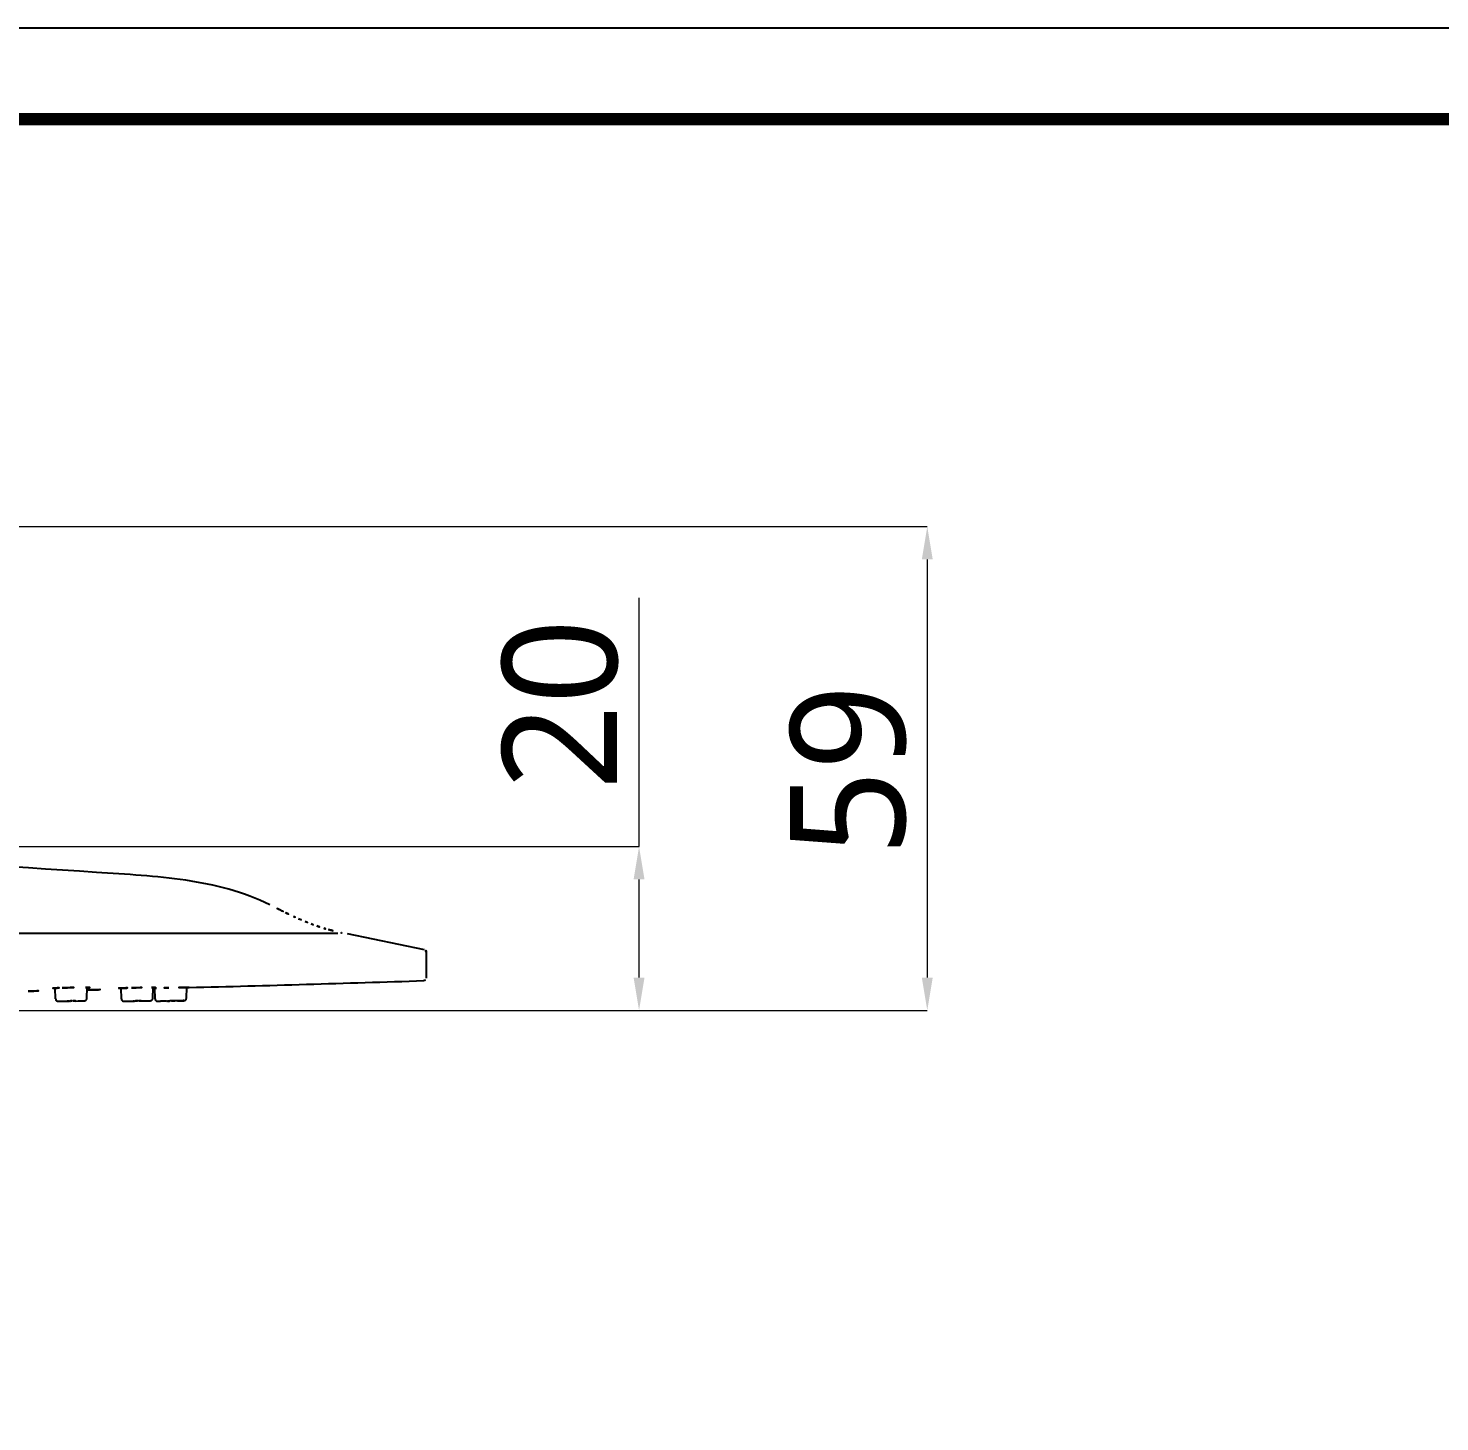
# Model space of a CAD drawing. Extents: x 16296660632 to 16296676033, y -37409619871 to -37409617369.
# Drawn here: x 16296675640.1 to 16296675812.2, y -37409617539.1 to -37409617369.3 of the extents above; entities that cross this region are included whole.
import ezdxf

# ---------------------------------------------------------------- set-up
doc = ezdxf.new("R2010")
doc.units = 0
doc.header["$LTSCALE"] = 10
doc.header["$MEASUREMENT"] = 0
doc.header["$PDMODE"] = 3
doc.header["$PDSIZE"] = -10
doc.layers.get('0').update_dxf_attribs({"linetype": 'CONTINUOUS'})
doc.layers.get('DEFPOINTS').update_dxf_attribs({"linetype": 'CONTINUOUS'})
doc.styles.add('Daelim Dimension', font='')
doc.styles.get('Daelim Dimension').set_extended_font_data('NanumGothic')
doc.dimstyles.new('DEFAULT', dxfattribs={"dimscale": 2, "dimtxt": 2, "dimasz": 2, "dimexe": 0, "dimexo": 2, "dimgap": 1, "dimtad": 1, "dimdec": 1, "dimzin": 9, "dimdsep": 46, "dimtxsty": 'Daelim Dimension', "dimcen": 0.5, "dimclrd": 252, "dimclre": 252, "dimclrt": 3, "dimadec": 1, "dimazin": 0, "dimtfac": 1, "dimtdec": 1, "dimtix": 1, "dimtmove": 0, "dimatfit": 3, "dimfxl": 1, "dimtolj": 1, "dimtzin": 1, "dimlwd": 9, "dimlwe": 9, "dimarcsym": 0})

# ---------------------------------------------------------------- blocks, each defined once
blk = doc.blocks.new('*D1')
at = {"color": 5, "lineweight": 9, "transparency": 16777216}
for p, q in [((16296675579.04278, -37409617430.044456), (16296675749.72908, -37409617430.044456)), ((16296675749.72908, -37409617434.044456), (16296675749.72908, -37409617485.012138)), ((16296675567.878839, -37409617489.012138), (16296675749.72908, -37409617489.012138))]:
    blk.add_line(p, q, dxfattribs=at)
at = {"color": 5, "transparency": 16777216}
for points in [[(16296675749.06241, -37409617434.044456), (16296675750.395741, -37409617434.044456), (16296675749.72908, -37409617430.044456)], [(16296675749.06241, -37409617485.012138), (16296675750.395741, -37409617485.012138), (16296675749.72908, -37409617489.012138)]]:
    blk.add_solid(points, dxfattribs=at)
at = {"layer": 'DEFPOINTS', "color": 0, "transparency": 16777216}
for p in [(16296675575.04278, -37409617430.044456), (16296675563.878839, -37409617489.012138), (16296675749.72908, -37409617489.012138)]:
    blk.add_point(p, dxfattribs=at)
at = {"color": 7, "transparency": 16777216, "insert": (16296675740.1082, -37409617459.737473), "char_height": 14, "attachment_point": 5, "rotation": 90, "style": 'Daelim Dimension'}
blk.add_mtext('\\A1;59', dxfattribs=at)
blk = doc.blocks.new('*D2')
at = {"color": 5, "lineweight": 9, "transparency": 16777216}
for p, q in [((16296675714.59089, -37409617469.04446), (16296675714.59089, -37409617438.74547)), ((16296675587.64277, -37409617469.04446), (16296675714.59089, -37409617469.04446)), ((16296675714.59089, -37409617485.01376), (16296675714.59089, -37409617473.04446)), ((16296675568.13936, -37409617489.01376), (16296675714.59089, -37409617489.01376))]:
    blk.add_line(p, q, dxfattribs=at)
at = {"color": 5, "transparency": 16777216}
for points in [[(16296675713.92423, -37409617473.04446), (16296675715.25756, -37409617473.04446), (16296675714.59089, -37409617469.04446)], [(16296675713.92423, -37409617485.01376), (16296675715.25756, -37409617485.01376), (16296675714.59089, -37409617489.01376)]]:
    blk.add_solid(points, dxfattribs=at)
at = {"layer": 'DEFPOINTS', "color": 0, "transparency": 16777216}
for p in [(16296675583.64277, -37409617469.04446), (16296675564.13936, -37409617489.01376), (16296675714.59089, -37409617489.01376)]:
    blk.add_point(p, dxfattribs=at)
at = {"color": 7, "transparency": 16777216, "insert": (16296675705.00006, -37409617451.71113), "char_height": 14, "attachment_point": 5, "rotation": 90, "style": 'Daelim Dimension'}
blk.add_mtext('\\A1;20', dxfattribs=at)

msp = doc.modelspace()

# ---------------------------------------------------------------- linework, layer by layer
at = {"color": 7, "linetype": 'Continuous'}
for p, q in [((16296675677.86886, -37409617479.627632), (16296675449.416691, -37409617479.627632)), ((16296675679.003469, -37409617479.633827), (16296675688.403469, -37409617481.575668)), ((16296675688.642771, -37409617481.869469), (16296675688.642771, -37409617485.084846)), ((16296675643.4685, -37409617487.608772), (16296675643.42284, -37409617486.301048)), ((16296675647.281771, -37409617487.539398), (16296675647.32803, -37409617486.214447)), ((16296675651.49342, -37409617487.611862), (16296675651.447809, -37409617486.30584)), ((16296675655.30669, -37409617487.536293), (16296675655.352739, -37409617486.217484)), ((16296675655.595539, -37409617487.613823), (16296675655.54994, -37409617486.308273)), ((16296675659.4088, -37409617487.534317), (16296675659.454599, -37409617486.222778)), ((16296675643.7948, -37409617487.901588), (16296675643.81509, -37409617487.902168)), ((16296675643.8078, -37409617487.902), (16296675643.829741, -37409617487.902496)), ((16296675643.821751, -37409617487.902351), (16296675643.845751, -37409617487.902786)), ((16296675643.83655, -37409617487.902649), (16296675643.86949, -37409617487.903107)), ((16296675643.86327, -37409617487.903053), (16296675643.903049, -37409617487.903419)), ((16296675643.903049, -37409617487.903419), (16296675643.949409, -37409617487.903633)), ((16296675643.949409, -37409617487.903633), (16296675644.03178, -37409617487.903618)), ((16296675644.03178, -37409617487.903618), (16296675644.152889, -37409617487.903023)), ((16296675644.152889, -37409617487.903023), (16296675644.44421, -37409617487.900063)), ((16296675644.44421, -37409617487.900063), (16296675644.940069, -37409617487.892342)), ((16296675644.88361, -37409617487.873703), (16296675644.878099, -37409617487.874748)), ((16296675645.273529, -37409617487.872261), (16296675645.322359, -37409617487.8713)), ((16296675645.475109, -37409617487.855782), (16296675645.426161, -37409617487.856743)), ((16296675645.865561, -37409617487.854332), (16296675645.871111, -37409617487.853287)), ((16296675645.934071, -37409617487.870399), (16296675646.21726, -37409617487.862587)), ((16296675646.21726, -37409617487.862587), (16296675646.51306, -37409617487.853317)), ((16296675646.51306, -37409617487.853317), (16296675646.69784, -37409617487.846603)), ((16296675646.69784, -37409617487.846603), (16296675646.80661, -37409617487.842033)), ((16296675646.80661, -37409617487.842033), (16296675646.865511, -37409617487.839233)), ((16296675646.865511, -37409617487.839233), (16296675646.914181, -37409617487.836601)), ((16296675647.27903, -37409617487.568611), (16296675647.28149, -37409617487.539368)), ((16296675651.804359, -37409617487.903061), (16296675651.815479, -37409617487.903267)), ((16296675651.814381, -37409617487.903282), (16296675651.826571, -37409617487.903427)), ((16296675651.825199, -37409617487.903442), (16296675651.85051, -37409617487.903633)), ((16296675651.838751, -37409617487.903549), (16296675651.86725, -37409617487.903664)), ((16296675651.865009, -37409617487.903664), (16296675651.901939, -37409617487.90361)), ((16296675651.901939, -37409617487.90361), (16296675651.966789, -37409617487.903214)), ((16296675651.966789, -37409617487.903214), (16296675652.078951, -37409617487.902023)), ((16296675652.078951, -37409617487.902023), (16296675652.34696, -37409617487.89798)), ((16296675652.34696, -37409617487.89798), (16296675652.942381, -37409617487.886398)), ((16296675653.552589, -37409617487.856743), (16296675653.44161, -37409617487.8592)), ((16296675653.865351, -37409617487.86451), (16296675654.48377, -37409617487.847168)), ((16296675654.48377, -37409617487.847168), (16296675654.742491, -37409617487.838707)), ((16296675654.742491, -37409617487.838707), (16296675654.866489, -37409617487.834084)), ((16296675654.866489, -37409617487.834084), (16296675654.93548, -37409617487.831123)), ((16296675654.93548, -37409617487.831123), (16296675654.970949, -37409617487.829376)), ((16296675655.30368, -37409617487.567093), (16296675655.3064, -37409617487.535942)), ((16296675655.907181, -37409617487.903671), (16296675655.918249, -37409617487.903618)), ((16296675655.917, -37409617487.903618), (16296675655.936001, -37409617487.903412)), ((16296675655.93067, -37409617487.903488), (16296675655.983891, -37409617487.902679)), ((16296675655.98081, -37409617487.902733), (16296675656.250891, -37409617487.897346)), ((16296675656.921, -37409617487.882011), (16296675656.25342, -37409617487.897293)), ((16296675657.009501, -37409617487.876053), (16296675657.005079, -37409617487.876343)), ((16296675657.172529, -37409617487.873154), (16296675657.253019, -37409617487.8713)), ((16296675657.637699, -37409617487.85939), (16296675657.39699, -37409617487.865341)), ((16296675657.749531, -37409617487.856743), (16296675657.637699, -37409617487.85939)), ((16296675658.339041, -37409617487.846512), (16296675657.74831, -37409617487.861717)), ((16296675657.830629, -37409617487.854881), (16296675657.749531, -37409617487.856743)), ((16296675657.993629, -37409617487.851982), (16296675657.998079, -37409617487.8517)), ((16296675658.46414, -37409617487.843193), (16296675658.339041, -37409617487.846512)), ((16296675658.339979, -37409617487.846489), (16296675659.00201, -37409617487.828033)), ((16296675658.512991, -37409617487.841881), (16296675658.46414, -37409617487.843193)), ((16296675658.71596, -37409617487.836342), (16296675658.512991, -37409617487.841881)), ((16296675659.00201, -37409617487.828033), (16296675659.07967, -37409617487.825447)), ((16296675659.07967, -37409617487.825447), (16296675659.103609, -37409617487.824532)), ((16296675659.103609, -37409617487.824532), (16296675659.11525, -37409617487.824013)), ((16296675659.404499, -37409617487.573517), (16296675659.408489, -37409617487.534172))]:
    msp.add_line(p, q, dxfattribs=at)
at = {"ltscale": 0.5}
msp.add_lwpolyline([(16296675381.837231, -37409617846.30687), (16296676032.837231, -37409617846.30687), (16296676032.837231, -37409617369.30687), (16296675381.837231, -37409617369.30687)], close=True, dxfattribs=at)
at = {"color": 5, "linetype": 'ByBlock', "lineweight": 200, "const_width": 1.5}
msp.add_lwpolyline([(16296675392.30542, -37409617825.882156), (16296676022.30542, -37409617825.882156), (16296676022.30542, -37409617380.382156), (16296675392.30542, -37409617380.382156)], close=True, dxfattribs=at)
at = {"color": 7, "linetype": 'Continuous'}
for points in [[(16296675643.468731, -37409617487.608719), (16296675643.469561, -37409617487.62281), (16296675643.473141, -37409617487.650383), (16296675643.47938, -37409617487.678101), (16296675643.488449, -37409617487.705727), (16296675643.500549, -37409617487.733017), (16296675643.51576, -37409617487.759689), (16296675643.534031, -37409617487.785309), (16296675643.55533, -37409617487.809387), (16296675643.5797, -37409617487.831459), (16296675643.607269, -37409617487.851311), (16296675643.636909, -37409617487.868011), (16296675643.668739, -37409617487.881508), (16296675643.698509, -37409617487.89045), (16296675643.72216, -37409617487.895317), (16296675643.741249, -37409617487.898003), (16296675643.755079, -37409617487.899361), (16296675643.76656, -37409617487.9002), (16296675643.777941, -37409617487.900841), (16296675643.78937, -37409617487.901337)], [(16296675643.47031, -37409617487.628593), (16296675643.470699, -37409617487.633629), (16296675643.475491, -37409617487.662193), (16296675643.48317, -37409617487.69075), (16296675643.493931, -37409617487.719048), (16296675643.507931, -37409617487.746803), (16296675643.525181, -37409617487.773659), (16296675643.5457, -37409617487.799217), (16296675643.56958, -37409617487.822983), (16296675643.596781, -37409617487.844383), (16296675643.627951, -37409617487.863487), (16296675643.65999, -37409617487.878311), (16296675643.69087, -37409617487.888542), (16296675643.717489, -37409617487.894577), (16296675643.735319, -37409617487.897346), (16296675643.74881, -37409617487.898857), (16296675643.760571, -37409617487.899849), (16296675643.771391, -37409617487.900543), (16296675643.782789, -37409617487.901123), (16296675643.801741, -37409617487.901787)], [(16296675646.914181, -37409617487.836601), (16296675646.934971, -37409617487.835342), (16296675646.953621, -37409617487.834099), (16296675646.9702, -37409617487.832863), (16296675646.98547, -37409617487.831558), (16296675646.999451, -37409617487.830147), (16296675647.01516, -37409617487.828194), (16296675647.03587, -37409617487.824707), (16296675647.06222, -37409617487.818413), (16296675647.097811, -37409617487.80587), (16296675647.136, -37409617487.786346), (16296675647.17045, -37409617487.762238), (16296675647.200979, -37409617487.733788), (16296675647.226009, -37409617487.703018), (16296675647.246201, -37409617487.670464), (16296675647.26166, -37409617487.636803), (16296675647.27248, -37409617487.602669), (16296675647.27903, -37409617487.568611)], [(16296675651.493679, -37409617487.612137), (16296675651.495649, -37409617487.637451), (16296675651.499689, -37409617487.662193), (16296675651.50588, -37409617487.686974), (16296675651.51437, -37409617487.711632), (16296675651.525299, -37409617487.736053), (16296675651.538731, -37409617487.759949), (16296675651.554609, -37409617487.783051), (16296675651.572969, -37409617487.805069), (16296675651.59384, -37409617487.825638), (16296675651.61726, -37409617487.844452), (16296675651.643259, -37409617487.861343), (16296675651.67127, -37409617487.875717), (16296675651.702089, -37409617487.887573), (16296675651.731199, -37409617487.895348)], [(16296675651.493719, -37409617487.612198), (16296675651.494289, -37409617487.622963), (16296675651.497231, -37409617487.648598), (16296675651.50247, -37409617487.674408), (16296675651.51013, -37409617487.70018), (16296675651.52035, -37409617487.725754), (16296675651.533291, -37409617487.750893), (16296675651.54891, -37409617487.775307), (16296675651.567209, -37409617487.798653), (16296675651.58823, -37409617487.820557), (16296675651.61198, -37409617487.840591), (16296675651.63838, -37409617487.858498), (16296675651.667891, -37409617487.874229), (16296675651.698389, -37409617487.886414), (16296675651.72958, -37409617487.89505), (16296675651.756519, -37409617487.89975)], [(16296675651.754709, -37409617487.89946), (16296675651.77339, -37409617487.901489), (16296675651.785749, -37409617487.902313), (16296675651.79554, -37409617487.902748), (16296675651.80542, -37409617487.903053)], [(16296675654.970949, -37409617487.829376), (16296675654.98575, -37409617487.82856), (16296675654.998911, -37409617487.827751), (16296675655.010401, -37409617487.826973), (16296675655.021681, -37409617487.826057), (16296675655.033079, -37409617487.824944), (16296675655.04859, -37409617487.822922), (16296675655.074471, -37409617487.817947), (16296675655.105909, -37409617487.808746), (16296675655.13994, -37409617487.794319), (16296675655.173969, -37409617487.774483), (16296675655.204109, -37409617487.751373), (16296675655.230789, -37409617487.724892), (16296675655.253599, -37409617487.695686), (16296675655.272381, -37409617487.664597), (16296675655.2869, -37409617487.632469), (16296675655.297239, -37409617487.599792), (16296675655.30368, -37409617487.567093)], [(16296675655.59581, -37409617487.613907), (16296675655.59724, -37409617487.634483), (16296675655.601509, -37409617487.662491), (16296675655.608509, -37409617487.690422), (16296675655.618389, -37409617487.718109), (16296675655.63147, -37409617487.745567), (16296675655.647711, -37409617487.772247), (16296675655.666929, -37409617487.797562), (16296675655.689329, -37409617487.821297), (16296675655.71524, -37409617487.84314), (16296675655.74419, -37409617487.862358), (16296675655.77644, -37409617487.878769), (16296675655.808969, -37409617487.890717), (16296675655.84012, -37409617487.898308), (16296675655.86578, -37409617487.902023), (16296675655.88056, -37409617487.903152), (16296675655.889601, -37409617487.903519)], [(16296675655.59697, -37409617487.631897), (16296675655.600929, -37409617487.659569), (16296675655.607519, -37409617487.687103), (16296675655.616871, -37409617487.714363), (16296675655.629271, -37409617487.741417), (16296675655.644739, -37409617487.767776), (16296675655.663099, -37409617487.792923), (16296675655.684589, -37409617487.816681), (16296675655.70957, -37409617487.83876), (16296675655.73781, -37409617487.858513), (16296675655.769779, -37409617487.875748), (16296675655.80257, -37409617487.888687), (16296675655.8347, -37409617487.897217), (16296675655.861679, -37409617487.90155), (16296675655.87801, -37409617487.902992), (16296675655.888321, -37409617487.903473), (16296675655.89456, -37409617487.903603)], [(16296675655.89546, -37409617487.903633), (16296675655.899481, -37409617487.903671), (16296675655.903799, -37409617487.903687), (16296675655.90815, -37409617487.903679)], [(16296675659.11525, -37409617487.824013), (16296675659.120159, -37409617487.823753), (16296675659.126051, -37409617487.82338), (16296675659.13394, -37409617487.822762), (16296675659.14599, -37409617487.821457), (16296675659.16621, -37409617487.818199), (16296675659.190941, -37409617487.812279), (16296675659.217251, -37409617487.803436), (16296675659.244761, -37409617487.791077), (16296675659.271999, -37409617487.775337), (16296675659.298361, -37409617487.756157), (16296675659.32271, -37409617487.733994), (16296675659.34503, -37409617487.708458), (16296675659.36499, -37409617487.679543), (16296675659.382071, -37409617487.647278), (16296675659.395571, -37409617487.611488), (16296675659.404499, -37409617487.573517)]]:
    msp.add_lwpolyline(points, dxfattribs=at)
msp.add_circle((16296675563.642771, -37409617647.935753), 125, dxfattribs=at)
for centre, radius, start, end in [((16296675563.6471, -37409618722.493187), 1253.177083, 86.120667918, 89.154011207), ((16296675713.34627, -37409617390.557602), 96.12731, 243.86757404, 244.1907429), ((16296675698.344139, -37409617421.65033), 61.60456, 244.16161198, 245.14848721), ((16296675690.98064, -37409617437.507233), 44.121365, 245.1712707, 246.0596475), ((16296675687.30794, -37409617445.796242), 35.05514, 246.04840733, 247.48333203), ((16296675684.885111, -37409617451.632523), 28.735945, 247.48968689, 249.02498275), ((16296675683.40691, -37409617455.487122), 24.607626, 249.02605759, 250.77629864), ((16296675682.326719, -37409617458.593788), 21.318528, 250.76856214, 253.16796646), ((16296675681.670521, -37409617460.743538), 19.070864, 253.18473515, 254.96139175), ((16296675681.099899, -37409617462.927353), 16.813794, 254.90826372, 259.87863263), ((16296675678.092779, -37409617479.774879), 0.3, 29.97981536, 79.94622456), ((16296675688.342779, -37409617481.869469), 0.3, 0, 78.32814091), ((16296675563.642771, -37409613704.941101), 3782.5, 271.456021634, 271.889405068), ((16296675688.342779, -37409617485.084846), 0.3, 271.88940507, 0), ((16296675563.642771, -37409613704.941101), 3782.5, 271.15859012, 271.208758394), ((16296675563.642771, -37409613704.941101), 3782.5, 271.26756722, 271.33019994), ((16296675654.31971, -37409617426.339417), 59.987452, 270.97725572, 271.17520664), ((16296675656.402981, -37409617518.096153), 31.799042, 91.77591555, 91.90898496), ((16296675658.551611, -37409617587.771103), 101.507117, 91.56993543, 91.76934819), ((16296675669.63666, -37409617986.723717), 500.613706, 91.41601475, 91.58720761), ((16296675674.712191, -37409618179.354103), 693.310763, 91.277737757, 91.441928622), ((16296675644.751369, -37409617461.319542), 26.557858, 270.65221274, 271.12655914), ((16296675646.151291, -37409617523.744057), 35.894644, 91.15760677, 91.72528778), ((16296675645.99441, -37409617514.228302), 26.377636, 90.64915302, 91.1280888), ((16296675652.392891, -37409617448.278954), 39.601535, 270.98610633, 271.2340063), ((16296675654.395571, -37409617526.957603), 39.10994, 90.98304687, 91.23509887), ((16296675656.772631, -37409617416.064339), 71.798304, 271.55102459, 271.78368449)]:
    msp.add_arc(centre, radius, start, end, dxfattribs=at)
for points, knots in [([(16296675669.581301, -37409617476.15284), (16296675667.984221, -37409617475.361053), (16296675664.60881, -37409617474.11351), (16296675659.30949, -37409617473.067123), (16296675653.896219, -37409617472.52964), (16296675650.257521, -37409617472.311287), (16296675648.43256, -37409617472.187531)], [0, 0, 0, 0, 0.2469444685, 0.4949914016, 0.7466028115, 1, 1, 1, 1]), ([(16296675643.42119, -37409617486.319107), (16296675643.377991, -37409617486.319107), (16296675643.306129, -37409617486.317123), (16296675643.20417, -37409617486.321426), (16296675643.16194, -37409617486.310043), (16296675643.12129, -37409617486.318031), (16296675643.12142, -37409617486.311577)], [0, 0, 0, 0, 0.4318490254, 0.7455784946, 0.9355145224, 1, 1, 1, 1]), ([(16296675643.12142, -37409617486.311577), (16296675643.12155, -37409617486.304977), (16296675643.161869, -37409617486.311523), (16296675643.205271, -37409617486.298058), (16296675643.30715, -37409617486.29792), (16296675643.433331, -37409617486.289757), (16296675643.59746, -37409617486.284111), (16296675643.871719, -37409617486.273956), (16296675644.09227, -37409617486.26738), (16296675644.247669, -37409617486.262901)], [0, 0, 0, 0, 0.017589285, 0.068732027, 0.1527508031, 0.2683935735, 0.4136658245, 0.5863967692, 1, 1, 1, 1]), ([(16296675644.247669, -37409617486.262901), (16296675644.496019, -37409617486.255737), (16296675645.455099, -37409617486.231354), (16296675646.41437, -37409617486.211769), (16296675647.125311, -37409617486.207367)], [0, 0, 0, 0, 0.2589601485, 1, 1, 1, 1]), ([(16296675647.125311, -37409617486.207367), (16296675647.19664, -37409617486.206932), (16296675647.320169, -37409617486.206734), (16296675647.46443, -37409617486.206497), (16296675647.547371, -37409617486.208946), (16296675647.59095, -37409617486.208618), (16296675647.60943, -37409617486.213028), (16296675647.62648, -37409617486.211411), (16296675647.626431, -37409617486.214218)], [0, 0, 0, 0, 0.4266398728, 0.7420653794, 0.8541119687, 0.9346012402, 0.9832285517, 1, 1, 1, 1]), ([(16296675651.44747, -37409617486.317886), (16296675651.404051, -37409617486.318336), (16296675651.332029, -37409617486.316803), (16296675651.229031, -37409617486.323799), (16296675651.187611, -37409617486.311531), (16296675651.14588, -37409617486.322762), (16296675651.14625, -37409617486.31636)], [0, 0, 0, 0, 0.4323352389, 0.7461227849, 0.9361597892, 1, 1, 1, 1]), ([(16296675651.14625, -37409617486.31636), (16296675651.146391, -37409617486.313972), (16296675651.160761, -37409617486.316223), (16296675651.17676, -37409617486.311317), (16296675651.21389, -37409617486.311073), (16296675651.284889, -37409617486.306358), (16296675651.40873, -37409617486.302147), (16296675651.59132, -37409617486.295197), (16296675651.81917, -37409617486.287949), (16296675652.19445, -37409617486.276558), (16296675652.493389, -37409617486.268387), (16296675652.702669, -37409617486.262901)], [0, 0, 0, 0, 0.0046113878, 0.0180257224, 0.0402057235, 0.0710747554, 0.1580617427, 0.2766519695, 0.4240590333, 0.5967599389, 1, 1, 1, 1]), ([(16296675652.702669, -37409617486.262901), (16296675652.924959, -37409617486.257057), (16296675653.74078, -37409617486.23687), (16296675654.556669, -37409617486.218826), (16296675655.150311, -37409617486.210403)], [0, 0, 0, 0, 0.2724816107, 1, 1, 1, 1]), ([(16296675655.150311, -37409617486.210403), (16296675655.221649, -37409617486.209389), (16296675655.3451, -37409617486.208183), (16296675655.48946, -37409617486.205963), (16296675655.572109, -37409617486.207413), (16296675655.615999, -37409617486.205437), (16296675655.633801, -37409617486.210297), (16296675655.651369, -37409617486.206718), (16296675655.65122, -37409617486.209442)], [0, 0, 0, 0, 0.4271571292, 0.7426449754, 0.8546309118, 0.9351095937, 0.983662651, 1, 1, 1, 1]), ([(16296675659.252609, -37409617486.215721), (16296675659.323931, -37409617486.214188), (16296675659.447241, -37409617486.212067), (16296675659.591801, -37409617486.207863), (16296675659.67403, -37409617486.208351), (16296675659.718491, -37409617486.204659), (16296675659.735189, -37409617486.210083), (16296675659.75374, -37409617486.204369), (16296675659.753241, -37409617486.207001)], [0, 0, 0, 0, 0.4274378135, 0.7429287388, 0.8549087188, 0.9354064353, 0.9839172829, 1, 1, 1, 1]), ([(16296675644.878099, -37409617487.874748), (16296675644.87834, -37409617487.878639), (16296675644.902479, -37409617487.871788), (16296675644.928209, -37409617487.879173), (16296675644.987459, -37409617487.875099), (16296675645.029131, -37409617487.875954), (16296675645.053659, -37409617487.875679)], [0, 0, 0, 0, 0.0666488798, 0.263316469, 0.5810093345, 1, 1, 1, 1]), ([(16296675645.07061, -37409617487.865677), (16296675645.047649, -37409617487.866402), (16296675644.985331, -37409617487.868858), (16296675644.922819, -37409617487.869621), (16296675644.88361, -37409617487.873703)], [0, 0, 0, 0, 0.3681993398, 1, 1, 1, 1]), ([(16296675645.678181, -37409617487.862358), (16296675645.70118, -37409617487.861641), (16296675645.76362, -37409617487.859177), (16296675645.82626, -37409617487.858414), (16296675645.865561, -37409617487.854332)], [0, 0, 0, 0, 0.3680230971, 1, 1, 1, 1]), ([(16296675645.871111, -37409617487.853287), (16296675645.871149, -37409617487.849411), (16296675645.84642, -37409617487.856239), (16296675645.82132, -37409617487.848846), (16296675645.7617, -37409617487.852943), (16296675645.72011, -37409617487.852089), (16296675645.69556, -37409617487.852364)], [0, 0, 0, 0, 0.066264142, 0.2628133427, 0.580651341, 1, 1, 1, 1]), ([(16296675652.967039, -37409617487.872398), (16296675652.95113, -37409617487.872993), (16296675652.93808, -37409617487.880653), (16296675652.902691, -37409617487.870338), (16296675652.902981, -37409617487.875793)], [0, 0, 0, 0, 0.7445491217, 1, 1, 1, 1]), ([(16296675652.902981, -37409617487.875793), (16296675652.903179, -37409617487.879593), (16296675652.926809, -37409617487.871758), (16296675652.95174, -37409617487.87925), (16296675653.00968, -37409617487.874352), (16296675653.05039, -37409617487.875031), (16296675653.0744, -37409617487.874634)], [0, 0, 0, 0, 0.0663863354, 0.2622395916, 0.5797337928, 1, 1, 1, 1]), ([(16296675653.44161, -37409617487.8592), (16296675653.39451, -37409617487.860291), (16296675653.236309, -37409617487.864166), (16296675653.0781, -37409617487.86824), (16296675652.967039, -37409617487.872398)], [0, 0, 0, 0, 0.297713344, 1, 1, 1, 1]), ([(16296675653.896, -37409617487.852226), (16296675653.896061, -37409617487.848457), (16296675653.871849, -37409617487.856277), (16296675653.84753, -37409617487.848778), (16296675653.78923, -37409617487.853683), (16296675653.74861, -37409617487.852997), (16296675653.724581, -37409617487.853409)], [0, 0, 0, 0, 0.0661422649, 0.2619206384, 0.5795061503, 1, 1, 1, 1]), ([(16296675653.83177, -37409617487.855637), (16296675653.84771, -37409617487.855049), (16296675653.861349, -37409617487.847351), (16296675653.89591, -37409617487.857727), (16296675653.896, -37409617487.852226)], [0, 0, 0, 0, 0.7440184638, 1, 1, 1, 1]), ([(16296675657.005079, -37409617487.876343), (16296675657.00568, -37409617487.879967), (16296675657.02779, -37409617487.871208), (16296675657.05303, -37409617487.878799), (16296675657.10914, -37409617487.873154), (16296675657.149071, -37409617487.87368), (16296675657.172529, -37409617487.873154)], [0, 0, 0, 0, 0.0660412482, 0.2621372301, 0.5797356842, 1, 1, 1, 1]), ([(16296675657.39699, -37409617487.865341), (16296675657.349871, -37409617487.866539), (16296675657.220711, -37409617487.87014), (16296675657.091499, -37409617487.872437), (16296675657.009501, -37409617487.876053)], [0, 0, 0, 0, 0.3648040428, 1, 1, 1, 1]), ([(16296675657.605619, -37409617487.862701), (16296675657.65279, -37409617487.861504), (16296675657.78212, -37409617487.857903), (16296675657.91151, -37409617487.855598), (16296675657.993629, -37409617487.851982)], [0, 0, 0, 0, 0.3646662491, 1, 1, 1, 1]), ([(16296675657.998079, -37409617487.8517), (16296675657.997721, -37409617487.84803), (16296675657.97504, -37409617487.856857), (16296675657.950359, -37409617487.849213), (16296675657.89393, -37409617487.854897), (16296675657.85409, -37409617487.854347), (16296675657.830629, -37409617487.854881)], [0, 0, 0, 0, 0.0659598458, 0.2620328598, 0.579662066, 1, 1, 1, 1]), ([(16296675658.7633, -37409617487.829773), (16296675658.83548, -37409617487.828217), (16296675658.968031, -37409617487.825523), (16296675659.039261, -37409617487.824211), (16296675659.12331, -37409617487.823128), (16296675659.065559, -37409617487.827377), (16296675659.040529, -37409617487.826813), (16296675659.00742, -37409617487.827858)], [0, 0, 0, 0, 0.469366363, 0.7250815782, 0.7644623946, 0.7846288866, 1, 1, 1, 1])]:
    msp.add_open_spline(points, degree=3, knots=knots, dxfattribs=at)
msp.add_open_spline([(16296675671.00709, -37409617476.858543), (16296675670.53096, -37409617476.625061), (16296675670.05641, -37409617476.388382), (16296675669.581301, -37409617476.15284)], degree=3, dxfattribs=at)

# ---------------------------------------------------------------- dimensions: what is measured, and where the dimension line sits
for base, p1, p2, picture, middle in [((16296675749.72908, -37409617489.012138), (16296675575.04278, -37409617430.044456), (16296675563.878839, -37409617489.012138), '*D1', (16296675749.72908, -37409617459.737473)), ((16296675714.590891, -37409617489.013763), (16296675583.642771, -37409617469.044456), (16296675564.13936, -37409617489.013763), '*D2', (16296675714.5909, -37409617451.711128))]:
    dim = msp.add_linear_dim(base=base, p1=p1, p2=p2, angle=90, dimstyle='DEFAULT', override={"dimtxt": 7, "dimclrd": 5, "dimclre": 5, "dimclrt": 7})
    dim.commit()
    dim.dimension.update_dxf_attribs({"geometry": picture, "text_midpoint": middle, "dimtype": 160})

doc.saveas('drawing.dxf')
